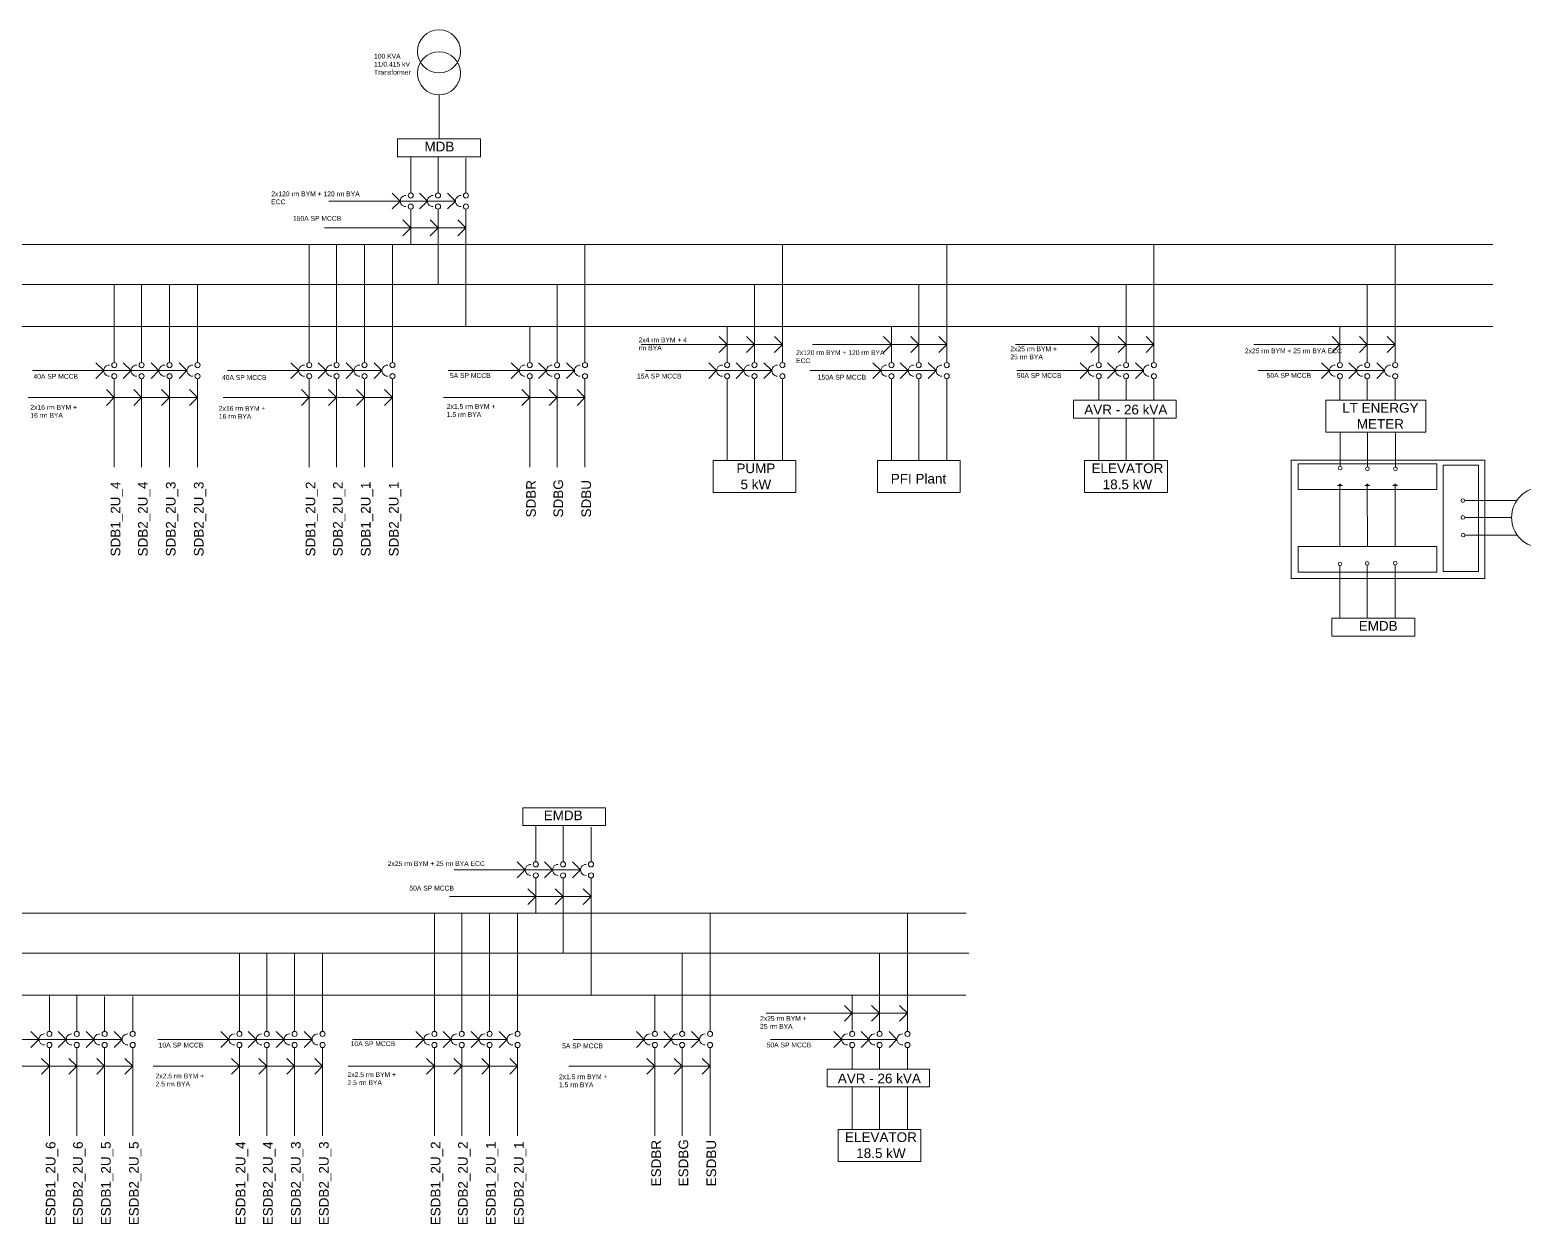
# Model space of a CAD drawing. Header units: inches. Extents: x 1065 to 31087, y 140 to 10961.
# Drawn here: x 4121 to 7839, y 7600 to 10575 of the extents above; entities that cross this region are included whole.
import ezdxf

# ---------------------------------------------------------------- set-up
doc = ezdxf.new("R2010")
doc.units = ezdxf.units.IN
doc.header["$MEASUREMENT"] = 0
doc.layers.add('6.Circuits', color=255, linetype='Continuous', lineweight=15)
doc.styles.add('Text 1', font='arial.ttf', dxfattribs={"height": 6})

msp = doc.modelspace()

# ---------------------------------------------------------------- linework, layer by layer
at = {"layer": '6.Circuits', "linetype": 'ByBlock'}
for p, q in [((5140.09223, 10302.98835), (5140.09223, 10411.98835)), ((5069.59223, 10081.48835), (4855.09223, 10081.48835)), ((5069.59223, 10081.48835), (5207.09223, 10081.48835)), ((4817.09223, 9835.98835), (4817.09223, 10039.98835)), ((4885.09223, 9835.98835), (4885.09223, 10039.98835)), ((4954.59223, 9832.42033), (4954.59223, 10039.98835)), ((5024.35175, 9832.42033), (5024.35175, 10039.98835)), ((5503.59223, 9832.42033), (5503.59223, 10039.98835)), ((5995.09223, 9832.42033), (5995.09223, 10039.98835)), ((6404.18423, 9832.42033), (6404.18423, 10039.98835)), ((6920.22862, 9832.42033), (6920.22862, 10039.98835)), ((7520.93495, 9832.42033), (7520.93495, 10039.98835)), ((4331.59223, 9835.98835), (4331.59223, 9940.48835)), ((4399.59223, 9835.98835), (4399.59223, 9940.48835)), ((4469.09223, 9832.42033), (4469.09223, 9940.48835)), ((4538.85175, 9832.42033), (4538.85175, 9940.48835)), ((5434.09223, 9835.98835), (5434.09223, 9940.48835)), ((5925.59223, 9835.98835), (5925.59223, 9940.48835)), ((6334.68423, 9835.98835), (6334.68423, 9940.48835)), ((6850.72862, 9835.98835), (6850.72862, 9940.48835)), ((7451.43495, 9835.98835), (7451.43495, 9940.48835)), ((5857.59223, 9790.92033), (5643.09223, 9790.92033)), ((5857.59223, 9790.92033), (5995.09223, 9790.92033)), ((6266.68423, 9790.92033), (6404.18423, 9790.92033)), ((6782.72862, 9790.92033), (6920.22862, 9790.92033)), ((7383.43495, 9790.92033), (7168.93495, 9790.92033)), ((7383.43495, 9790.92033), (7520.93495, 9790.92033)), ((4331.59223, 9658.98835), (4117.09223, 9658.98835)), ((4331.59223, 9658.98835), (4538.85175, 9658.98835)), ((4817.09223, 9658.98835), (4602.59223, 9658.98835)), ((4817.09223, 9658.98835), (5024.35175, 9658.98835)), ((5366.09223, 9658.98835), (5151.59223, 9658.98835)), ((5366.09223, 9658.98835), (5503.59223, 9658.98835)), ((7383.43495, 9439.98835), (7377.43495, 9439.98835)), ((7383.43495, 9441.48835), (7380.43495, 9441.48835)), ((7383.43495, 9442.98835), (7382.43495, 9442.98835)), ((7383.43495, 9442.98835), (7384.43495, 9442.98835)), ((7383.43495, 9441.48835), (7386.43495, 9441.48835)), ((7383.43495, 9439.98835), (7389.43495, 9439.98835)), ((7451.44459, 9439.98835), (7445.44459, 9439.98835)), ((7451.44459, 9441.48835), (7448.44459, 9441.48835)), ((7451.44459, 9442.98835), (7450.44459, 9442.98835)), ((7451.44459, 9442.98835), (7452.44459, 9442.98835)), ((7451.44459, 9441.48835), (7454.44459, 9441.48835)), ((7451.44459, 9439.98835), (7457.44459, 9439.98835)), ((7520.93495, 9439.98835), (7514.93495, 9439.98835)), ((7520.93495, 9441.48835), (7517.93495, 9441.48835)), ((7520.93495, 9442.98835), (7519.93495, 9442.98835)), ((7520.93495, 9442.98835), (7521.93495, 9442.98835)), ((7520.93495, 9441.48835), (7523.93495, 9441.48835)), ((7520.93495, 9439.98835), (7526.93495, 9439.98835)), ((7823.54705, 9401.98835), (7693.93495, 9401.98835)), ((7810.7269, 9359.98835), (7693.93495, 9359.98835)), ((7824.94109, 9315.98835), (7693.93495, 9315.98835)), ((5381.09223, 8415.48835), (5166.59223, 8415.48835)), ((5381.09223, 8415.48835), (5518.59223, 8415.48835)), ((5128.59223, 8169.98835), (5128.59223, 8373.98835)), ((5196.59223, 8169.98835), (5196.59223, 8373.98835)), ((5266.09223, 8166.42033), (5266.09223, 8373.98835)), ((5335.85175, 8166.42033), (5335.85175, 8373.98835)), ((5815.09223, 8166.42033), (5815.09223, 8373.98835)), ((6306.59223, 8166.42033), (6306.59223, 8373.98835)), ((4643.09223, 8169.98835), (4643.09223, 8274.48835)), ((4711.09223, 8169.98835), (4711.09223, 8274.48835)), ((4780.59223, 8166.42033), (4780.59223, 8274.48835)), ((4850.35175, 8166.42033), (4850.35175, 8274.48835)), ((5745.59223, 8169.98835), (5745.59223, 8274.48835)), ((6237.09223, 8169.98835), (6237.09223, 8274.48835)), ((6169.09223, 8124.92033), (5954.59223, 8124.92033)), ((6169.09223, 8124.92033), (6306.59223, 8124.92033)), ((4170.09223, 7992.98835), (3955.59223, 7992.98835)), ((4170.09223, 7992.98835), (4377.35175, 7992.98835)), ((4643.09223, 7992.98835), (4428.59223, 7992.98835)), ((4643.09223, 7992.98835), (4850.35175, 7992.98835)), ((5128.59223, 7992.98835), (4914.09223, 7992.98835)), ((5128.59223, 7992.98835), (5335.85175, 7992.98835)), ((5677.59223, 7992.98835), (5463.09223, 7992.98835)), ((5677.59223, 7992.98835), (5815.09223, 7992.98835))]:
    msp.add_line(p, q, dxfattribs=at)
at = {"layer": '6.Circuits'}
for p, q in [((5069.59223, 10175.48835), (5069.59223, 10258.48835)), ((5137.59223, 10175.48835), (5137.59223, 10258.48835)), ((5207.09223, 10171.92033), (5207.09223, 10254.92033)), ((5043.3327, 10148.23835), (5023.58746, 10167.98359)), ((5069.59223, 10168.35231), (5069.59223, 10175.48835)), ((5111.3327, 10148.23835), (5091.58746, 10167.98359)), ((5137.59223, 10168.35231), (5137.59223, 10175.48835)), ((5180.8327, 10148.23835), (5161.08746, 10167.98359)), ((5207.09223, 10168.35231), (5207.09223, 10175.48835)), ((5043.3327, 10148.23835), (4866.09223, 10148.23835)), ((5043.3327, 10148.23835), (5023.58746, 10128.49312)), ((5180.8327, 10148.23835), (5043.3327, 10148.23835)), ((5069.59223, 10128.12439), (5069.59223, 10122.98835)), ((5069.59223, 10039.98835), (5069.59223, 10122.98835)), ((5111.3327, 10148.23835), (5091.58746, 10128.49312)), ((5137.59223, 10128.12439), (5137.59223, 10122.98835)), ((5137.59223, 9940.48835), (5137.59223, 10122.98835)), ((5180.8327, 10148.23835), (5161.08746, 10128.49312)), ((5207.09223, 10128.12439), (5207.09223, 10122.98835)), ((5207.09223, 9835.98835), (5207.09223, 10122.98835)), ((5069.59223, 10081.48835), (5049.84699, 10101.23359)), ((5069.59223, 10081.48835), (5049.84699, 10061.74312)), ((5137.59223, 10081.48835), (5117.84699, 10101.23359)), ((5137.59223, 10081.48835), (5117.84699, 10061.74312)), ((5207.09223, 10081.48835), (5187.34699, 10101.23359)), ((5207.09223, 10081.48835), (5187.34699, 10061.74312)), ((4331.59223, 9752.98835), (4331.59223, 9835.98835)), ((4399.59223, 9752.98835), (4399.59223, 9835.98835)), ((4469.09223, 9749.42033), (4469.09223, 9832.42033)), ((4538.85175, 9749.42033), (4538.85175, 9832.42033)), ((4817.09223, 9752.98835), (4817.09223, 9835.98835)), ((4885.09223, 9752.98835), (4885.09223, 9835.98835)), ((4954.59223, 9749.42033), (4954.59223, 9832.42033)), ((5024.35175, 9749.42033), (5024.35175, 9832.42033)), ((5366.09223, 9752.98835), (5366.09223, 9835.98835)), ((5434.09223, 9752.98835), (5434.09223, 9835.98835)), ((5503.59223, 9749.42033), (5503.59223, 9832.42033)), ((5857.59223, 9752.98835), (5857.59223, 9835.98835)), ((5925.59223, 9752.98835), (5925.59223, 9835.98835)), ((5995.09223, 9749.42033), (5995.09223, 9832.42033)), ((6266.68423, 9752.98835), (6266.68423, 9835.98835)), ((6334.68423, 9752.98835), (6334.68423, 9835.98835)), ((6404.18423, 9749.42033), (6404.18423, 9832.42033)), ((6782.72862, 9752.98835), (6782.72862, 9835.98835)), ((6850.72862, 9752.98835), (6850.72862, 9835.98835)), ((6920.22862, 9749.42033), (6920.22862, 9832.42033)), ((7383.43495, 9752.98835), (7383.43495, 9835.98835)), ((7451.43495, 9752.98835), (7451.43495, 9835.98835)), ((7520.93495, 9749.42033), (7520.93495, 9832.42033)), ((5857.59223, 9790.92033), (5837.84699, 9810.66557)), ((5857.59223, 9790.92033), (5837.84699, 9771.1751)), ((5925.59223, 9790.92033), (5905.84699, 9810.66557)), ((5925.59223, 9790.92033), (5905.84699, 9771.1751)), ((5995.09223, 9790.92033), (5975.34699, 9810.66557)), ((5995.09223, 9790.92033), (5975.34699, 9771.1751)), ((6266.68423, 9790.92033), (6070.05683, 9790.92033)), ((6266.68423, 9790.92033), (6246.93899, 9810.66557)), ((6266.68423, 9790.92033), (6246.93899, 9771.1751)), ((6334.68423, 9790.92033), (6314.93899, 9810.66557)), ((6334.68423, 9790.92033), (6314.93899, 9771.1751)), ((6404.18423, 9790.92033), (6384.43899, 9810.66557)), ((6404.18423, 9790.92033), (6384.43899, 9771.1751)), ((6782.72862, 9790.92033), (6575.65624, 9790.92033)), ((6782.72862, 9790.92033), (6762.98338, 9810.66557)), ((6782.72862, 9790.92033), (6762.98338, 9771.1751)), ((6850.72862, 9790.92033), (6830.98338, 9810.66557)), ((6850.72862, 9790.92033), (6830.98338, 9771.1751)), ((6920.22862, 9790.92033), (6900.48338, 9810.66557)), ((6920.22862, 9790.92033), (6900.48338, 9771.1751)), ((7383.43495, 9790.92033), (7363.68971, 9810.66557)), ((7383.43495, 9790.92033), (7363.68971, 9771.1751)), ((7451.43495, 9790.92033), (7431.68971, 9810.66557)), ((7451.43495, 9790.92033), (7431.68971, 9771.1751)), ((7520.93495, 9790.92033), (7501.18971, 9810.66557)), ((7520.93495, 9790.92033), (7501.18971, 9771.1751)), ((4305.3327, 9725.73835), (4285.58746, 9745.48359)), ((4331.59223, 9745.85231), (4331.59223, 9752.98835)), ((4373.3327, 9725.73835), (4353.58746, 9745.48359)), ((4399.59223, 9745.85231), (4399.59223, 9752.98835)), ((4442.8327, 9725.73835), (4423.08746, 9745.48359)), ((4469.09223, 9745.85231), (4469.09223, 9752.98835)), ((4512.59223, 9725.73835), (4492.84699, 9745.48359)), ((4538.85175, 9745.85231), (4538.85175, 9752.98835)), ((4790.8327, 9725.73835), (4771.08746, 9745.48359)), ((4817.09223, 9745.85231), (4817.09223, 9752.98835)), ((4858.8327, 9725.73835), (4839.08746, 9745.48359)), ((4885.09223, 9745.85231), (4885.09223, 9752.98835)), ((4928.3327, 9725.73835), (4908.58746, 9745.48359)), ((4954.59223, 9745.85231), (4954.59223, 9752.98835)), ((4998.09223, 9725.73835), (4978.34699, 9745.48359)), ((5024.35175, 9745.85231), (5024.35175, 9752.98835)), ((5339.8327, 9725.73835), (5320.08746, 9745.48359)), ((5366.09223, 9745.85231), (5366.09223, 9752.98835)), ((5407.8327, 9725.73835), (5388.08746, 9745.48359)), ((5434.09223, 9745.85231), (5434.09223, 9752.98835)), ((5477.3327, 9725.73835), (5457.58746, 9745.48359)), ((5503.59223, 9745.85231), (5503.59223, 9752.98835)), ((5831.3327, 9725.73835), (5811.58746, 9745.48359)), ((5857.59223, 9745.85231), (5857.59223, 9752.98835)), ((5899.3327, 9725.73835), (5879.58746, 9745.48359)), ((5925.59223, 9745.85231), (5925.59223, 9752.98835)), ((5968.8327, 9725.73835), (5949.08746, 9745.48359)), ((5995.09223, 9745.85231), (5995.09223, 9752.98835)), ((6240.4247, 9725.73835), (6220.67946, 9745.48359)), ((6266.68423, 9745.85231), (6266.68423, 9752.98835)), ((6308.4247, 9725.73835), (6288.67946, 9745.48359)), ((6334.68423, 9745.85231), (6334.68423, 9752.98835)), ((6377.9247, 9725.73835), (6358.17946, 9745.48359)), ((6404.18423, 9745.85231), (6404.18423, 9752.98835)), ((6756.46909, 9725.73835), (6736.72385, 9745.48359)), ((6782.72862, 9745.85231), (6782.72862, 9752.98835)), ((6824.46909, 9725.73835), (6804.72385, 9745.48359)), ((6850.72862, 9745.85231), (6850.72862, 9752.98835)), ((6893.96909, 9725.73835), (6874.22385, 9745.48359)), ((6920.22862, 9745.85231), (6920.22862, 9752.98835)), ((7357.17542, 9725.73835), (7337.43018, 9745.48359)), ((7383.43495, 9745.85231), (7383.43495, 9752.98835)), ((7425.17542, 9725.73835), (7405.43018, 9745.48359)), ((7451.43495, 9745.85231), (7451.43495, 9752.98835)), ((7494.67542, 9725.73835), (7474.93018, 9745.48359)), ((7520.93495, 9745.85231), (7520.93495, 9752.98835)), ((4305.3327, 9725.73835), (4128.09223, 9725.73835)), ((4305.3327, 9725.73835), (4285.58746, 9705.99312)), ((4512.59223, 9725.73835), (4305.3327, 9725.73835)), ((4331.59223, 9705.62439), (4331.59223, 9700.48835)), ((4373.3327, 9725.73835), (4353.58746, 9705.99312)), ((4399.59223, 9705.62439), (4399.59223, 9700.48835)), ((4442.8327, 9725.73835), (4423.08746, 9705.99312)), ((4469.09223, 9705.62439), (4469.09223, 9700.48835)), ((4512.59223, 9725.73835), (4492.84699, 9705.99312)), ((4538.85175, 9705.62439), (4538.85175, 9700.48835)), ((4790.8327, 9725.73835), (4613.59223, 9725.73835)), ((4790.8327, 9725.73835), (4771.08746, 9705.99312)), ((4998.09223, 9725.73835), (4790.8327, 9725.73835)), ((4817.09223, 9705.62439), (4817.09223, 9700.48835)), ((4858.8327, 9725.73835), (4839.08746, 9705.99312)), ((4885.09223, 9705.62439), (4885.09223, 9700.48835)), ((4928.3327, 9725.73835), (4908.58746, 9705.99312)), ((4954.59223, 9705.62439), (4954.59223, 9700.48835)), ((4998.09223, 9725.73835), (4978.34699, 9705.99312)), ((5024.35175, 9705.62439), (5024.35175, 9700.48835)), ((5339.8327, 9725.73835), (5162.59223, 9725.73835)), ((5339.8327, 9725.73835), (5320.08746, 9705.99312)), ((5477.3327, 9725.73835), (5339.8327, 9725.73835)), ((5366.09223, 9705.62439), (5366.09223, 9700.48835)), ((5407.8327, 9725.73835), (5388.08746, 9705.99312)), ((5434.09223, 9705.62439), (5434.09223, 9700.48835)), ((5477.3327, 9725.73835), (5457.58746, 9705.99312)), ((5503.59223, 9705.62439), (5503.59223, 9700.48835)), ((5831.3327, 9725.73835), (5654.09223, 9725.73835)), ((5831.3327, 9725.73835), (5811.58746, 9705.99312)), ((5968.8327, 9725.73835), (5831.3327, 9725.73835)), ((5857.59223, 9705.62439), (5857.59223, 9700.48835)), ((5899.3327, 9725.73835), (5879.58746, 9705.99312)), ((5925.59223, 9705.62439), (5925.59223, 9700.48835)), ((5968.8327, 9725.73835), (5949.08746, 9705.99312)), ((5995.09223, 9705.62439), (5995.09223, 9700.48835)), ((6240.4247, 9725.73835), (6063.18423, 9725.73835)), ((6240.4247, 9725.73835), (6220.67946, 9705.99312)), ((6377.9247, 9725.73835), (6240.4247, 9725.73835)), ((6266.68423, 9705.62439), (6266.68423, 9700.48835)), ((6308.4247, 9725.73835), (6288.67946, 9705.99312)), ((6334.68423, 9705.62439), (6334.68423, 9700.48835)), ((6377.9247, 9725.73835), (6358.17946, 9705.99312)), ((6404.18423, 9705.62439), (6404.18423, 9700.48835)), ((6756.46909, 9725.73835), (6579.22862, 9725.73835)), ((6756.46909, 9725.73835), (6736.72385, 9705.99312)), ((6893.96909, 9725.73835), (6756.46909, 9725.73835)), ((6782.72862, 9705.62439), (6782.72862, 9700.48835)), ((6824.46909, 9725.73835), (6804.72385, 9705.99312)), ((6850.72862, 9705.62439), (6850.72862, 9700.48835)), ((6893.96909, 9725.73835), (6874.22385, 9705.99312)), ((6920.22862, 9705.62439), (6920.22862, 9700.48835)), ((7357.17542, 9725.73835), (7179.93495, 9725.73835)), ((7357.17542, 9725.73835), (7337.43018, 9705.99312)), ((7494.67542, 9725.73835), (7357.17542, 9725.73835)), ((7383.43495, 9705.62439), (7383.43495, 9700.48835)), ((7425.17542, 9725.73835), (7405.43018, 9705.99312)), ((7451.43495, 9705.62439), (7451.43495, 9700.48835)), ((7494.67542, 9725.73835), (7474.93018, 9705.99312)), ((7520.93495, 9705.62439), (7520.93495, 9700.48835)), ((4331.59223, 9658.98835), (4311.84699, 9678.73359)), ((4331.59223, 9485.48835), (4331.59223, 9700.48835)), ((4399.59223, 9658.98835), (4379.84699, 9678.73359)), ((4399.59223, 9485.48835), (4399.59223, 9700.48835)), ((4469.09223, 9658.98835), (4449.34699, 9678.73359)), ((4469.09223, 9485.48835), (4469.09223, 9700.48835)), ((4538.85175, 9658.98835), (4519.10651, 9678.73359)), ((4538.85175, 9485.48835), (4538.85175, 9700.48835)), ((4817.09223, 9658.98835), (4797.34699, 9678.73359)), ((4817.09223, 9485.48835), (4817.09223, 9700.48835)), ((4885.09223, 9658.98835), (4865.34699, 9678.73359)), ((4885.09223, 9485.48835), (4885.09223, 9700.48835)), ((4954.59223, 9658.98835), (4934.84699, 9678.73359)), ((4954.59223, 9485.48835), (4954.59223, 9700.48835)), ((5024.35175, 9658.98835), (5004.60651, 9678.73359)), ((5024.35175, 9485.48835), (5024.35175, 9700.48835)), ((5366.09223, 9658.98835), (5346.34699, 9678.73359)), ((5366.09223, 9485.48835), (5366.09223, 9700.48835)), ((5434.09223, 9658.98835), (5414.34699, 9678.73359)), ((5434.09223, 9485.48835), (5434.09223, 9700.48835)), ((5503.59223, 9658.98835), (5483.84699, 9678.73359)), ((5503.59223, 9485.48835), (5503.59223, 9700.48835)), ((5857.59223, 9651.98835), (5857.59223, 9700.48835)), ((5925.59223, 9651.98835), (5925.59223, 9700.48835)), ((5995.09223, 9651.98835), (5995.09223, 9700.48835)), ((6266.68423, 9651.98835), (6266.68423, 9700.48835)), ((6334.68423, 9651.98835), (6334.68423, 9700.48835)), ((6404.18423, 9651.98835), (6404.18423, 9700.48835)), ((6782.72862, 9651.98835), (6782.72862, 9700.48835)), ((6850.72862, 9651.98835), (6850.72862, 9700.48835)), ((6920.22862, 9651.98835), (6920.22862, 9700.48835)), ((7383.43495, 9651.98835), (7383.43495, 9700.48835)), ((7451.43495, 9651.98835), (7451.43495, 9700.48835)), ((7520.93495, 9651.98835), (7520.93495, 9700.48835)), ((4331.59223, 9658.98835), (4311.84699, 9639.24312)), ((4399.59223, 9658.98835), (4379.84699, 9639.24312)), ((4469.09223, 9658.98835), (4449.34699, 9639.24312)), ((4538.85175, 9658.98835), (4519.10651, 9639.24312)), ((4817.09223, 9658.98835), (4797.34699, 9639.24312)), ((4885.09223, 9658.98835), (4865.34699, 9639.24312)), ((4954.59223, 9658.98835), (4934.84699, 9639.24312)), ((5024.35175, 9658.98835), (5004.60651, 9639.24312)), ((5366.09223, 9658.98835), (5346.34699, 9639.24312)), ((5434.09223, 9658.98835), (5414.34699, 9639.24312)), ((5503.59223, 9658.98835), (5483.84699, 9639.24312)), ((5857.59223, 9501.48835), (5857.59223, 9651.98835)), ((5925.59223, 9501.48835), (5925.59223, 9651.98835)), ((5995.09223, 9501.48835), (5995.09223, 9651.98835)), ((6266.68423, 9501.48835), (6266.68423, 9651.98835)), ((6334.68423, 9501.48835), (6334.68423, 9651.98835)), ((6404.18423, 9501.48835), (6404.18423, 9651.98835)), ((6782.72862, 9501.48835), (6782.72862, 9607.48835)), ((6850.72862, 9501.48835), (6850.72862, 9607.48835)), ((6920.22862, 9501.48835), (6920.22862, 9607.48835)), ((7383.93495, 9487.48835), (7383.93495, 9572.48835)), ((7451.93495, 9485.98835), (7451.93495, 9572.48835)), ((7521.43495, 9485.48835), (7521.43495, 9572.48835)), ((7383.43495, 9287.48835), (7383.43495, 9439.98835)), ((7451.93495, 9287.48835), (7451.44459, 9439.98835)), ((7520.93495, 9287.48835), (7520.93495, 9439.98835)), ((7383.43495, 9108.98835), (7383.43495, 9239.98835)), ((7451.43495, 9108.98835), (7451.43495, 9240.98835)), ((7520.93495, 9108.98835), (7520.93495, 9241.48835)), ((5381.09223, 8509.48835), (5381.09223, 8592.48835)), ((5449.09223, 8509.48835), (5449.09223, 8592.48835)), ((5518.59223, 8505.92033), (5518.59223, 8588.92033)), ((5354.8327, 8482.23835), (5177.59223, 8482.23835)), ((5354.8327, 8482.23835), (5335.08746, 8501.98359)), ((5354.8327, 8482.23835), (5335.08746, 8462.49312)), ((5492.3327, 8482.23835), (5354.8327, 8482.23835)), ((5381.09223, 8502.35231), (5381.09223, 8509.48835)), ((5422.8327, 8482.23835), (5403.08746, 8501.98359)), ((5422.8327, 8482.23835), (5403.08746, 8462.49312)), ((5449.09223, 8502.35231), (5449.09223, 8509.48835)), ((5492.3327, 8482.23835), (5472.58746, 8501.98359)), ((5492.3327, 8482.23835), (5472.58746, 8462.49312)), ((5518.59223, 8502.35231), (5518.59223, 8509.48835)), ((5381.09223, 8462.12439), (5381.09223, 8456.98835)), ((5381.09223, 8373.98835), (5381.09223, 8456.98835)), ((5449.09223, 8462.12439), (5449.09223, 8456.98835)), ((5449.09223, 8274.48835), (5449.09223, 8456.98835)), ((5518.59223, 8462.12439), (5518.59223, 8456.98835)), ((5518.59223, 8169.98835), (5518.59223, 8456.98835)), ((5381.09223, 8415.48835), (5361.34699, 8435.23359)), ((5381.09223, 8415.48835), (5361.34699, 8395.74312)), ((5449.09223, 8415.48835), (5429.34699, 8435.23359)), ((5449.09223, 8415.48835), (5429.34699, 8395.74312)), ((5518.59223, 8415.48835), (5498.84699, 8435.23359)), ((5518.59223, 8415.48835), (5498.84699, 8395.74312)), ((4170.09223, 8086.98835), (4170.09223, 8169.98835)), ((4238.09223, 8086.98835), (4238.09223, 8169.98835)), ((4307.59223, 8083.42033), (4307.59223, 8166.42033)), ((4377.35175, 8083.42033), (4377.35175, 8166.42033)), ((4643.09223, 8086.98835), (4643.09223, 8169.98835)), ((4711.09223, 8086.98835), (4711.09223, 8169.98835)), ((4780.59223, 8083.42033), (4780.59223, 8166.42033)), ((4850.35175, 8083.42033), (4850.35175, 8166.42033)), ((5128.59223, 8086.98835), (5128.59223, 8169.98835)), ((5196.59223, 8086.98835), (5196.59223, 8169.98835)), ((5266.09223, 8083.42033), (5266.09223, 8166.42033)), ((5335.85175, 8083.42033), (5335.85175, 8166.42033)), ((5677.59223, 8086.98835), (5677.59223, 8169.98835)), ((5745.59223, 8086.98835), (5745.59223, 8169.98835)), ((5815.09223, 8083.42033), (5815.09223, 8166.42033)), ((6169.09223, 8124.92033), (6149.34699, 8144.66557)), ((6169.09223, 8086.98835), (6169.09223, 8169.98835)), ((6237.09223, 8124.92033), (6217.34699, 8144.66557)), ((6237.09223, 8086.98835), (6237.09223, 8169.98835)), ((6306.59223, 8124.92033), (6286.84699, 8144.66557)), ((6306.59223, 8083.42033), (6306.59223, 8166.42033)), ((6169.09223, 8124.92033), (6149.34699, 8105.1751)), ((6237.09223, 8124.92033), (6217.34699, 8105.1751)), ((6306.59223, 8124.92033), (6286.84699, 8105.1751)), ((4143.8327, 8059.73835), (4124.08746, 8079.48359)), ((4170.09223, 8079.85231), (4170.09223, 8086.98835)), ((4211.8327, 8059.73835), (4192.08746, 8079.48359)), ((4238.09223, 8079.85231), (4238.09223, 8086.98835)), ((4281.3327, 8059.73835), (4261.58746, 8079.48359)), ((4307.59223, 8079.85231), (4307.59223, 8086.98835)), ((4351.09223, 8059.73835), (4331.34699, 8079.48359)), ((4377.35175, 8079.85231), (4377.35175, 8086.98835)), ((4616.8327, 8059.73835), (4597.08746, 8079.48359)), ((4643.09223, 8079.85231), (4643.09223, 8086.98835)), ((4684.8327, 8059.73835), (4665.08746, 8079.48359)), ((4711.09223, 8079.85231), (4711.09223, 8086.98835)), ((4754.3327, 8059.73835), (4734.58746, 8079.48359)), ((4780.59223, 8079.85231), (4780.59223, 8086.98835)), ((4824.09223, 8059.73835), (4804.34699, 8079.48359)), ((4850.35175, 8079.85231), (4850.35175, 8086.98835)), ((5102.3327, 8059.73835), (5082.58746, 8079.48359)), ((5128.59223, 8079.85231), (5128.59223, 8086.98835)), ((5170.3327, 8059.73835), (5150.58746, 8079.48359)), ((5196.59223, 8079.85231), (5196.59223, 8086.98835)), ((5239.8327, 8059.73835), (5220.08746, 8079.48359)), ((5266.09223, 8079.85231), (5266.09223, 8086.98835)), ((5309.59223, 8059.73835), (5289.84699, 8079.48359)), ((5335.85175, 8079.85231), (5335.85175, 8086.98835)), ((5651.3327, 8059.73835), (5631.58746, 8079.48359)), ((5677.59223, 8079.85231), (5677.59223, 8086.98835)), ((5719.3327, 8059.73835), (5699.58746, 8079.48359)), ((5745.59223, 8079.85231), (5745.59223, 8086.98835)), ((5788.8327, 8059.73835), (5769.08746, 8079.48359)), ((5815.09223, 8079.85231), (5815.09223, 8086.98835)), ((6142.8327, 8059.73835), (6123.08746, 8079.48359)), ((6169.09223, 8079.85231), (6169.09223, 8086.98835)), ((6210.8327, 8059.73835), (6191.08746, 8079.48359)), ((6237.09223, 8079.85231), (6237.09223, 8086.98835)), ((6280.3327, 8059.73835), (6260.58746, 8079.48359)), ((6306.59223, 8079.85231), (6306.59223, 8086.98835)), ((4143.8327, 8059.73835), (3966.59223, 8059.73835)), ((4143.8327, 8059.73835), (4124.08746, 8039.99312)), ((4351.09223, 8059.73835), (4143.8327, 8059.73835)), ((4170.09223, 8039.62439), (4170.09223, 8034.48835)), ((4170.09223, 7819.48835), (4170.09223, 8034.48835)), ((4211.8327, 8059.73835), (4192.08746, 8039.99312)), ((4238.09223, 8039.62439), (4238.09223, 8034.48835)), ((4238.09223, 7819.48835), (4238.09223, 8034.48835)), ((4281.3327, 8059.73835), (4261.58746, 8039.99312)), ((4307.59223, 8039.62439), (4307.59223, 8034.48835)), ((4307.59223, 7819.48835), (4307.59223, 8034.48835)), ((4351.09223, 8059.73835), (4331.34699, 8039.99312)), ((4377.35175, 8039.62439), (4377.35175, 8034.48835)), ((4377.35175, 7819.48835), (4377.35175, 8034.48835)), ((4616.8327, 8059.73835), (4439.59223, 8059.73835)), ((4616.8327, 8059.73835), (4597.08746, 8039.99312)), ((4824.09223, 8059.73835), (4616.8327, 8059.73835)), ((4643.09223, 8039.62439), (4643.09223, 8034.48835)), ((4643.09223, 7819.48835), (4643.09223, 8034.48835)), ((4684.8327, 8059.73835), (4665.08746, 8039.99312)), ((4711.09223, 8039.62439), (4711.09223, 8034.48835)), ((4711.09223, 7819.48835), (4711.09223, 8034.48835)), ((4754.3327, 8059.73835), (4734.58746, 8039.99312)), ((4780.59223, 8039.62439), (4780.59223, 8034.48835)), ((4780.59223, 7819.48835), (4780.59223, 8034.48835)), ((4824.09223, 8059.73835), (4804.34699, 8039.99312)), ((4850.35175, 8039.62439), (4850.35175, 8034.48835)), ((4850.35175, 7819.48835), (4850.35175, 8034.48835)), ((5102.3327, 8059.73835), (4925.09223, 8059.73835)), ((5102.3327, 8059.73835), (5082.58746, 8039.99312)), ((5309.59223, 8059.73835), (5102.3327, 8059.73835)), ((5128.59223, 8039.62439), (5128.59223, 8034.48835)), ((5128.59223, 7819.48835), (5128.59223, 8034.48835)), ((5170.3327, 8059.73835), (5150.58746, 8039.99312)), ((5196.59223, 8039.62439), (5196.59223, 8034.48835)), ((5196.59223, 7819.48835), (5196.59223, 8034.48835)), ((5239.8327, 8059.73835), (5220.08746, 8039.99312)), ((5266.09223, 8039.62439), (5266.09223, 8034.48835)), ((5266.09223, 7819.48835), (5266.09223, 8034.48835)), ((5309.59223, 8059.73835), (5289.84699, 8039.99312)), ((5335.85175, 8039.62439), (5335.85175, 8034.48835)), ((5335.85175, 7819.48835), (5335.85175, 8034.48835)), ((5651.3327, 8059.73835), (5474.09223, 8059.73835)), ((5651.3327, 8059.73835), (5631.58746, 8039.99312)), ((5788.8327, 8059.73835), (5651.3327, 8059.73835)), ((5677.59223, 8039.62439), (5677.59223, 8034.48835)), ((5677.59223, 7819.48835), (5677.59223, 8034.48835)), ((5719.3327, 8059.73835), (5699.58746, 8039.99312)), ((5745.59223, 8039.62439), (5745.59223, 8034.48835)), ((5745.59223, 7819.48835), (5745.59223, 8034.48835)), ((5788.8327, 8059.73835), (5769.08746, 8039.99312)), ((5815.09223, 8039.62439), (5815.09223, 8034.48835)), ((5815.09223, 7819.48835), (5815.09223, 8034.48835)), ((6142.8327, 8059.73835), (5965.59223, 8059.73835)), ((6142.8327, 8059.73835), (6123.08746, 8039.99312)), ((6280.3327, 8059.73835), (6142.8327, 8059.73835)), ((6169.09223, 8039.62439), (6169.09223, 8034.48835)), ((6169.09223, 7985.98835), (6169.09223, 8034.48835)), ((6210.8327, 8059.73835), (6191.08746, 8039.99312)), ((6237.09223, 8039.62439), (6237.09223, 8034.48835)), ((6237.09223, 7985.98835), (6237.09223, 8034.48835)), ((6280.3327, 8059.73835), (6260.58746, 8039.99312)), ((6306.59223, 8039.62439), (6306.59223, 8034.48835)), ((6306.59223, 7985.98835), (6306.59223, 8034.48835)), ((4170.09223, 7992.98835), (4150.34699, 8012.73359)), ((4238.09223, 7992.98835), (4218.34699, 8012.73359)), ((4307.59223, 7992.98835), (4287.84699, 8012.73359)), ((4377.35175, 7992.98835), (4357.60651, 8012.73359)), ((4643.09223, 7992.98835), (4623.34699, 8012.73359)), ((4711.09223, 7992.98835), (4691.34699, 8012.73359)), ((4780.59223, 7992.98835), (4760.84699, 8012.73359)), ((4850.35175, 7992.98835), (4830.60651, 8012.73359)), ((5128.59223, 7992.98835), (5108.84699, 8012.73359)), ((5196.59223, 7992.98835), (5176.84699, 8012.73359)), ((5266.09223, 7992.98835), (5246.34699, 8012.73359)), ((5335.85175, 7992.98835), (5316.10651, 8012.73359)), ((5677.59223, 7992.98835), (5657.84699, 8012.73359)), ((5745.59223, 7992.98835), (5725.84699, 8012.73359)), ((5815.09223, 7992.98835), (5795.34699, 8012.73359)), ((4170.09223, 7992.98835), (4150.34699, 7973.24312)), ((4238.09223, 7992.98835), (4218.34699, 7973.24312)), ((4307.59223, 7992.98835), (4287.84699, 7973.24312)), ((4377.35175, 7992.98835), (4357.60651, 7973.24312)), ((4643.09223, 7992.98835), (4623.34699, 7973.24312)), ((4711.09223, 7992.98835), (4691.34699, 7973.24312)), ((4780.59223, 7992.98835), (4760.84699, 7973.24312)), ((4850.35175, 7992.98835), (4830.60651, 7973.24312)), ((5128.59223, 7992.98835), (5108.84699, 7973.24312)), ((5196.59223, 7992.98835), (5176.84699, 7973.24312)), ((5266.09223, 7992.98835), (5246.34699, 7973.24312)), ((5335.85175, 7992.98835), (5316.10651, 7973.24312)), ((5677.59223, 7992.98835), (5657.84699, 7973.24312)), ((5745.59223, 7992.98835), (5725.84699, 7973.24312)), ((5815.09223, 7992.98835), (5795.34699, 7973.24312)), ((6169.09223, 7835.48835), (6169.09223, 7941.48835)), ((6237.09223, 7835.48835), (6237.09223, 7941.48835)), ((6306.59223, 7835.48835), (6306.59223, 7941.48835))]:
    msp.add_line(p, q, dxfattribs=at)
at = {"layer": '6.Circuits', "color": 242, "linetype": 'ByBlock', "true_color": 0xcd2027}
for p, q in [((5069.59223, 10039.98835), (3061.09223, 10039.98835)), ((5069.59223, 10039.98835), (7764.17463, 10039.98835)), ((5381.09223, 8373.98835), (3372.59223, 8373.98835)), ((5381.09223, 8373.98835), (6452.59223, 8373.98835))]:
    msp.add_line(p, q, dxfattribs=at)
at = {"layer": '6.Circuits', "color": 40, "linetype": 'ByBlock', "true_color": 0xf8d731}
for p, q in [((5069.59223, 9940.48835), (3065.09223, 9940.48835)), ((5069.59223, 9940.48835), (7764.17463, 9940.48835)), ((5381.09223, 8274.48835), (3376.59223, 8274.48835)), ((5381.09223, 8274.48835), (6459.59223, 8274.48835))]:
    msp.add_line(p, q, dxfattribs=at)
at = {"layer": '6.Circuits', "color": 5, "linetype": 'ByBlock'}
for p, q in [((5069.59223, 9835.98835), (3061.09223, 9835.98835)), ((5069.59223, 9835.98835), (7764.17463, 9835.98835)), ((5381.09223, 8169.98835), (3372.59223, 8169.98835)), ((5381.09223, 8169.98835), (6451.59223, 8169.98835))]:
    msp.add_line(p, q, dxfattribs=at)
at = {"layer": '6.Circuits'}
for points in [[(5037.09223, 10302.98835), (5243.09223, 10302.98835), (5243.09223, 10258.48835), (5037.09223, 10258.48835)], [(6720.22862, 9651.98835), (6975.22862, 9651.98835), (6975.22862, 9607.48835), (6720.22862, 9607.48835)], [(7348.43495, 9651.98835), (7597.43495, 9651.98835), (7597.43495, 9572.48835), (7348.43495, 9572.48835)], [(5822.59223, 9501.48835), (6028.59223, 9501.48835), (6028.59223, 9421.98835), (5822.59223, 9421.98835)], [(6231.68423, 9501.48835), (6437.68423, 9501.48835), (6437.68423, 9421.98835), (6231.68423, 9421.98835)], [(6747.72862, 9501.48835), (6953.72862, 9501.48835), (6953.72862, 9421.98835), (6747.72862, 9421.98835)], [(7363.43495, 9108.98835), (7569.43495, 9108.98835), (7569.43495, 9064.48835), (7363.43495, 9064.48835)], [(5348.59223, 8636.98835), (5554.59223, 8636.98835), (5554.59223, 8592.48835), (5348.59223, 8592.48835)], [(6106.59223, 7985.98835), (6361.59223, 7985.98835), (6361.59223, 7941.48835), (6106.59223, 7941.48835)], [(6134.09223, 7835.48835), (6340.09223, 7835.48835), (6340.09223, 7755.98835), (6134.09223, 7755.98835)]]:
    msp.add_lwpolyline(points, close=True, dxfattribs=at)
at = {"layer": '6.Circuits', "linetype": 'ByBlock'}
for points in [[(7261.93495, 9502.98835), (7743.93495, 9502.98835), (7743.93495, 9207.98835), (7261.93495, 9207.98835)], [(7279.43495, 9493.48835), (7624.43495, 9493.48835), (7624.43495, 9429.98835), (7279.43495, 9429.98835)], [(7640.43495, 9489.98835), (7728.43495, 9489.98835), (7728.43495, 9225.48835), (7640.43495, 9225.48835)], [(7279.43495, 9287.48835), (7624.43495, 9287.48835), (7624.43495, 9223.98835), (7279.43495, 9223.98835)]]:
    msp.add_lwpolyline(points, close=True, dxfattribs=at)
for centre, radius in [((5140.09223, 10520.98835), 53.60037), ((5140.09223, 10466.48835), 53.60037), ((7383.93495, 9482.89216), 4.59619), ((7451.93495, 9481.39216), 4.59619), ((7521.43495, 9480.89216), 4.59619), ((7885.93495, 9359.98835), 75.20804), ((7689.43495, 9401.98835), 4.59619), ((7689.43495, 9359.98835), 4.59619), ((7689.93495, 9315.98835), 4.59619), ((7383.43495, 9244.39216), 4.59619), ((7451.43495, 9245.39216), 4.59619), ((7520.93495, 9245.89216), 4.59619)]:
    msp.add_circle(centre, radius, dxfattribs=at)
at = {"layer": '6.Circuits'}
for centre in [(5069.59223, 10161.98835), (5137.59223, 10161.98835), (5207.09223, 10161.98835), (5069.59223, 10134.48835), (5137.59223, 10134.48835), (5207.09223, 10134.48835), (4331.59223, 9739.48835), (4399.59223, 9739.48835), (4469.09223, 9739.48835), (4538.85175, 9739.48835), (4817.09223, 9739.48835), (4885.09223, 9739.48835), (4954.59223, 9739.48835), (5024.35175, 9739.48835), (5366.09223, 9739.48835), (5434.09223, 9739.48835), (5503.59223, 9739.48835), (5857.59223, 9739.48835), (5925.59223, 9739.48835), (5995.09223, 9739.48835), (6266.68423, 9739.48835), (6334.68423, 9739.48835), (6404.18423, 9739.48835), (6782.72862, 9739.48835), (6850.72862, 9739.48835), (6920.22862, 9739.48835), (7383.43495, 9739.48835), (7451.43495, 9739.48835), (7520.93495, 9739.48835), (4331.59223, 9711.98835), (4399.59223, 9711.98835), (4469.09223, 9711.98835), (4538.85175, 9711.98835), (4817.09223, 9711.98835), (4885.09223, 9711.98835), (4954.59223, 9711.98835), (5024.35175, 9711.98835), (5366.09223, 9711.98835), (5434.09223, 9711.98835), (5503.59223, 9711.98835), (5857.59223, 9711.98835), (5925.59223, 9711.98835), (5995.09223, 9711.98835), (6266.68423, 9711.98835), (6334.68423, 9711.98835), (6404.18423, 9711.98835), (6782.72862, 9711.98835), (6850.72862, 9711.98835), (6920.22862, 9711.98835), (7383.43495, 9711.98835), (7451.43495, 9711.98835), (7520.93495, 9711.98835), (5381.09223, 8495.98835), (5449.09223, 8495.98835), (5518.59223, 8495.98835), (5381.09223, 8468.48835), (5449.09223, 8468.48835), (5518.59223, 8468.48835), (4170.09223, 8073.48835), (4238.09223, 8073.48835), (4307.59223, 8073.48835), (4377.35175, 8073.48835), (4643.09223, 8073.48835), (4711.09223, 8073.48835), (4780.59223, 8073.48835), (4850.35175, 8073.48835), (5128.59223, 8073.48835), (5196.59223, 8073.48835), (5266.09223, 8073.48835), (5335.85175, 8073.48835), (5677.59223, 8073.48835), (5745.59223, 8073.48835), (5815.09223, 8073.48835), (6169.09223, 8073.48835), (6237.09223, 8073.48835), (6306.59223, 8073.48835), (4170.09223, 8045.98835), (4238.09223, 8045.98835), (4307.59223, 8045.98835), (4377.35175, 8045.98835), (4643.09223, 8045.98835), (4711.09223, 8045.98835), (4780.59223, 8045.98835), (4850.35175, 8045.98835), (5128.59223, 8045.98835), (5196.59223, 8045.98835), (5266.09223, 8045.98835), (5335.85175, 8045.98835), (5677.59223, 8045.98835), (5745.59223, 8045.98835), (5815.09223, 8045.98835), (6169.09223, 8045.98835), (6237.09223, 8045.98835), (6306.59223, 8045.98835)]:
    msp.add_circle(centre, 6.36396, dxfattribs=at)
for centre in [(5057.09223, 10148.23835), (5125.09223, 10148.23835), (5194.59223, 10148.23835), (4319.09223, 9725.73835), (4387.09223, 9725.73835), (4456.59223, 9725.73835), (4526.35175, 9725.73835), (4804.59223, 9725.73835), (4872.59223, 9725.73835), (4942.09223, 9725.73835), (5011.85175, 9725.73835), (5353.59223, 9725.73835), (5421.59223, 9725.73835), (5491.09223, 9725.73835), (5845.09223, 9725.73835), (5913.09223, 9725.73835), (5982.59223, 9725.73835), (6254.18423, 9725.73835), (6322.18423, 9725.73835), (6391.68423, 9725.73835), (6770.22862, 9725.73835), (6838.22862, 9725.73835), (6907.72862, 9725.73835), (7370.93495, 9725.73835), (7438.93495, 9725.73835), (7508.43495, 9725.73835), (5368.59223, 8482.23835), (5436.59223, 8482.23835), (5506.09223, 8482.23835), (4157.59223, 8059.73835), (4225.59223, 8059.73835), (4295.09223, 8059.73835), (4364.85175, 8059.73835), (4630.59223, 8059.73835), (4698.59223, 8059.73835), (4768.09223, 8059.73835), (4837.85175, 8059.73835), (5116.09223, 8059.73835), (5184.09223, 8059.73835), (5253.59223, 8059.73835), (5323.35175, 8059.73835), (5665.09223, 8059.73835), (5733.09223, 8059.73835), (5802.59223, 8059.73835), (6156.59223, 8059.73835), (6224.59223, 8059.73835), (6294.09223, 8059.73835)]:
    msp.add_arc(centre, 13.75953, 87.86789506, 272.13210494, dxfattribs=at)

# ---------------------------------------------------------------- texts
at = {"layer": '6.Circuits', "attachment_point": 1, "style": 'Text 1'}
for s, width, heights, insert, char_height in [('{\\fArial Baltic|b0|i0|c186|p34;100 KVA^J11/0.4}15{\\fArial Baltic|b0|i0|c186|p34; kV}\\PTransformer', 129.1791482, [101.60494], (4978.33644, 10514.88335), 12), ('{\\fArial Baltic|b0|i0|c186|p34;MDB}', 14.5, [0], (5103.84223, 10295.98835), 24), ('{\\fArial Baltic|b0|i0|c186|p34;2x}120{\\fArial Baltic|b0|i0|c186|p34; rm BYM + }120{\\fArial Baltic|b0|i0|c186|p34; rm BYA ECC}', 234.9454297, [37.98024], (4722.42272, 10172.07759), 12), ('150{\\fArial Baltic|b0|i0|c186|p34;A SP MCCB}', 234.9454297, [37.98024], (4776.46521, 10110.98382), 12), ('{\\fArial Baltic|b0|i0|c186|p34;2x}4{\\fArial Baltic|b0|i0|c186|p34; rm BYM + }4 {\\fArial Baltic|b0|i0|c186|p34;rm BYA}', 123.7362579, [33.83899], (5636.86378, 9808.21557), 12), ('{\\fArial Baltic|b0|i0|c186|p34;2x}25{\\fArial Baltic|b0|i0|c186|p34; rm BYM + }25 {\\fArial Baltic|b0|i0|c186|p34;rm BYA}', 123.7362579, [33.83899], (6562.64258, 9785.90607), 12), ('{\\fArial Baltic|b0|i0|c186|p34;2x}25{\\fArial Baltic|b0|i0|c186|p34; rm BYM + }25{\\fArial Baltic|b0|i0|c186|p34; rm BYA ECC}', 234.9454297, [37.98024], (7146.59092, 9780.94289), 12), ('{\\fArial Baltic|b0|i0|c186|p34;2x}120{\\fArial Baltic|b0|i0|c186|p34; rm BYM + }120{\\fArial Baltic|b0|i0|c186|p34; rm BYA ECC}', 234.9454297, [37.98024], (6029.14608, 9776.49019), 12), ('4{\\fArial Baltic|b0|i0|c186|p34;0A SP MCCB}', 234.9454297, [37.98024], (4130.30802, 9717.44658), 12), ('4{\\fArial Baltic|b0|i0|c186|p34;0A SP MCCB}', 234.9454297, [37.98024], (4599.62331, 9714.69635), 12), ('{\\fArial Baltic|b0|i0|c186|p34;5A SP M}C{\\fArial Baltic|b0|i0|c186|p34;CB}', 234.9454297, [37.98024], (5167.24793, 9719.49681), 12), ('15{\\fArial Baltic|b0|i0|c186|p34;A SP MCCB}', 234.9454297, [37.98024], (5632.96388, 9718.13345), 12), ('150{\\fArial Baltic|b0|i0|c186|p34;A SP MCCB}', 234.9454297, [37.98024], (6083.18857, 9715.39642), 12), ('5{\\fArial Baltic|b0|i0|c186|p34;0A SP MCCB}', 234.9454297, [37.98024], (6579.06342, 9719.73584), 12), ('5{\\fArial Baltic|b0|i0|c186|p34;0A SP MCCB}', 234.9454297, [37.98024], (7200.63341, 9719.84911), 12), ('{\\fArial Baltic|b0|i0|c186|p34;2x}16{\\fArial Baltic|b0|i0|c186|p34; rm BYM + }16{\\fArial Baltic|b0|i0|c186|p34; rm BYA}', 123.7362579, [33.83899], (4122.54591, 9640.51282), 12), ('{\\fArial Baltic|b0|i0|c186|p34;2x}16{\\fArial Baltic|b0|i0|c186|p34; rm BYM + }16{\\fArial Baltic|b0|i0|c186|p34; rm BYA}', 123.7362579, [33.83899], (4591.8612, 9637.76259), 12), ('{\\fArial Baltic|b0|i0|c186|p34;2x1.5 rm BYM + 1.5 rm BYA}', 123.7362579, [33.83899], (5159.48582, 9642.56305), 12), ('AVR - 26 kVA', 257.8852602, [94.65415], (6746.72862, 9640.73835), 24), ('\\pxqc;LT ENERGY\\PMETER', 205.589244, [114.24795], (7381.18495, 9644.98835), 24), ('\\pxqc;PUMP\\P5 kW', 147.3125665, [95.98126], (5855.34223, 9494.48835), 24), ('\\pxqc;ELEVATOR\\P18.5 kW', 147.3125665, [95.98126], (6780.47862, 9494.48835), 24), ('\\pxqc;PFI Plant', 147.3125665, [95.98126], (6260.27758, 9468.52781), 24), ('E{\\fArial Baltic|b0|i0|c186|p34;MDB}', 14.5, [0], (7430.18495, 9101.98835), 24), ('EMDB', 14.5, [0], (5400.84223, 8629.98835), 24), ('{\\fArial Baltic|b0|i0|c186|p34;2x}25{\\fArial Baltic|b0|i0|c186|p34; rm BYM + }25{\\fArial Baltic|b0|i0|c186|p34; rm BYA ECC}', 234.9454297, [37.98024], (5012.3588, 8503.78569), 12), ('5{\\fArial Baltic|b0|i0|c186|p34;0A SP MCCB}', 234.9454297, [37.98024], (5066.40129, 8442.69191), 12), ('{\\fArial Baltic|b0|i0|c186|p34;2x}25{\\fArial Baltic|b0|i0|c186|p34; rm BYM + }25 {\\fArial Baltic|b0|i0|c186|p34;rm BYA}', 123.7362579, [33.83899], (5939.50558, 8118.19821), 12), ('1{\\fArial Baltic|b0|i0|c186|p34;0A SP MCCB}', 234.9454297, [37.98024], (4442.20689, 8051.72312), 12), ('1{\\fArial Baltic|b0|i0|c186|p34;0A SP MCCB}', 234.9454297, [37.98024], (4919.99377, 8055.20154), 12), ('{\\fArial Baltic|b0|i0|c186|p34;5A SP M}C{\\fArial Baltic|b0|i0|c186|p34;CB}', 234.9454297, [37.98024], (5446.62345, 8049.7963), 12), ('5{\\fArial Baltic|b0|i0|c186|p34;0A SP MCCB}', 234.9454297, [37.98024], (5955.92642, 8052.02798), 12), ('{\\fArial Baltic|b0|i0|c186|p34;2x2}.{\\fArial Baltic|b0|i0|c186|p34;5 rm BYM + 2}.{\\fArial Baltic|b0|i0|c186|p34;5 rm BYA}', 123.7362579, [33.83899], (4434.44477, 7974.78936), 12), ('{\\fArial Baltic|b0|i0|c186|p34;2x2}.{\\fArial Baltic|b0|i0|c186|p34;5 rm BYM + 2}.{\\fArial Baltic|b0|i0|c186|p34;5 rm BYA}', 123.7362579, [33.83899], (4912.23166, 7978.26778), 12), ('{\\fArial Baltic|b0|i0|c186|p34;2x1.5 rm BYM + 1.5 rm BYA}', 123.7362579, [33.83899], (5438.86133, 7972.86254), 12), ('AVR - 26 kVA', 257.8852602, [94.65415], (6133.09223, 7974.73835), 24), ('\\pxqc;ELEVATOR\\P18.5 kW', 147.3125665, [95.98126], (6166.84223, 7828.48835), 24)]:
    msp.add_mtext_dynamic_manual_height_columns(s, width=width, gutter_width=30, heights=heights, dxfattribs=dict(at, insert=insert, char_height=char_height))
at = {"layer": '6.Circuits', "char_height": 24, "attachment_point": 1, "rotation": 90, "style": 'Text 1'}
for s, width, heights, insert in [('S{\\fArial Baltic|b0|i0|c186|p34;DB1_2U_4}', 22.1728754, [16.12585], (4322.59223, 9262.98835)), ('{\\fArial Baltic|b0|i0|c186|p34;SDB2_2U_4}', 14.5, [0], (4390.59223, 9262.98835)), ('{\\fArial Baltic|b0|i0|c186|p34;SDB2_2U_3}', 14.5, [0], (4460.09223, 9262.98835)), ('{\\fArial Baltic|b0|i0|c186|p34;SDB2_2U_3}', 14.5, [0], (4529.85175, 9262.98835)), ('{\\fArial Baltic|b0|i0|c186|p34;SDB1_2U_2}', 14.5, [0], (4808.09223, 9262.98835)), ('S{\\fArial Baltic|b0|i0|c186|p34;DB2_2U_2}', 14.5, [0], (4876.09223, 9262.98835)), ('{\\fArial Baltic|b0|i0|c186|p34;SDB1_2U_1}', 14.5, [0], (4945.59223, 9262.98835)), ('{\\fArial Baltic|b0|i0|c186|p34;SDB2_2U_1}', 14.5, [0], (5015.35175, 9262.98835)), ('{\\fArial Baltic|b0|i0|c186|p34;SDBR}', 14.5, [0], (5357.09223, 9359.98835)), ('{\\fArial Baltic|b0|i0|c186|p34;SDBG}', 14.5, [0], (5425.09223, 9359.98835)), ('{\\fArial Baltic|b0|i0|c186|p34;SDBU}', 14.5, [0], (5494.59223, 9359.98835)), ('{\\fArial Baltic|b0|i0|c186|p34;ESDB}G', 14.5, [0], (5736.59223, 7693.98835)), ('{\\fArial Baltic|b0|i0|c186|p34;ESDB1_}2{\\fArial Baltic|b0|i0|c186|p34;U_}6', 14.5, [0], (4161.09223, 7596.98835)), ('{\\fArial Baltic|b0|i0|c186|p34;ESDB}2{\\fArial Baltic|b0|i0|c186|p34;_}2{\\fArial Baltic|b0|i0|c186|p34;U_}6', 14.5, [0], (4229.09223, 7596.98835)), ('{\\fArial Baltic|b0|i0|c186|p34;ESDB1_}2{\\fArial Baltic|b0|i0|c186|p34;U_}5', 14.5, [0], (4298.59223, 7596.98835)), ('{\\fArial Baltic|b0|i0|c186|p34;ESDB}2{\\fArial Baltic|b0|i0|c186|p34;_}2{\\fArial Baltic|b0|i0|c186|p34;U_}5', 14.5, [0], (4368.35175, 7596.98835)), ('{\\fArial Baltic|b0|i0|c186|p34;ESDB1_}2{\\fArial Baltic|b0|i0|c186|p34;U_}4', 22.1728754, [16.12585], (4634.09223, 7596.98835)), ('{\\fArial Baltic|b0|i0|c186|p34;ESDB}2{\\fArial Baltic|b0|i0|c186|p34;_}2{\\fArial Baltic|b0|i0|c186|p34;U_}4', 14.5, [0], (4702.09223, 7596.98835)), ('{\\fArial Baltic|b0|i0|c186|p34;ESDB}2{\\fArial Baltic|b0|i0|c186|p34;_}2{\\fArial Baltic|b0|i0|c186|p34;U_}3', 14.5, [0], (4771.59223, 7596.98835)), ('{\\fArial Baltic|b0|i0|c186|p34;ESDB}2{\\fArial Baltic|b0|i0|c186|p34;_}2{\\fArial Baltic|b0|i0|c186|p34;U_}3', 14.5, [0], (4841.35175, 7596.98835)), ('{\\fArial Baltic|b0|i0|c186|p34;ESDB1_}2{\\fArial Baltic|b0|i0|c186|p34;U_}2', 14.5, [0], (5119.59223, 7596.98835)), ('{\\fArial Baltic|b0|i0|c186|p34;ESDB}2{\\fArial Baltic|b0|i0|c186|p34;_}2{\\fArial Baltic|b0|i0|c186|p34;U_}2', 14.5, [0], (5187.59223, 7596.98835)), ('{\\fArial Baltic|b0|i0|c186|p34;ESDB1_}2{\\fArial Baltic|b0|i0|c186|p34;U_}1', 14.5, [0], (5257.09223, 7596.98835)), ('{\\fArial Baltic|b0|i0|c186|p34;ESDB}2{\\fArial Baltic|b0|i0|c186|p34;_}2{\\fArial Baltic|b0|i0|c186|p34;U_}1', 14.5, [0], (5326.85175, 7596.98835)), ('{\\fArial Baltic|b0|i0|c186|p34;ESDB}R', 14.5, [0], (5668.59223, 7693.98835)), ('{\\fArial Baltic|b0|i0|c186|p34;ESDB}U', 14.5, [0], (5806.09223, 7693.98835))]:
    msp.add_mtext_dynamic_manual_height_columns(s, width=width, gutter_width=30, heights=heights, dxfattribs=dict(at, insert=insert))

doc.saveas('drawing.dxf')
